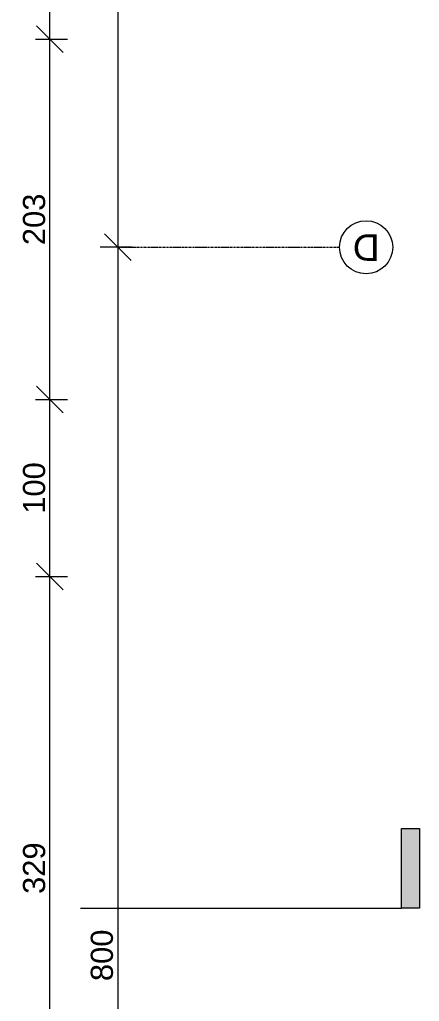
# Model space of a CAD drawing. Header units: centimetres. Extents: x -5566 to 5867, y -120 to 4683.
# Drawn here: x -1916 to -1690, y 1367 to 1922 of the extents above; entities that cross this region are included whole.
import ezdxf

# ---------------------------------------------------------------- set-up
doc = ezdxf.new("R2010")
doc.units = ezdxf.units.CM
doc.linetypes.add('Grid Line', pattern=[2.1, 1.2, -0.3, 0.3, -0.3])
for name, color, linetype, lineweight in [('A-ANNO-DIMS', 211, 'Continuous', 5), ('G-ANNO-SYMB', 111, 'Continuous', 5), ('S-GRID', 1, 'Continuous', 5), ('S-GRID-IDEN', 1, 'Continuous', 5)]:
    doc.layers.add(name, color=color, linetype=linetype, lineweight=lineweight)
doc.styles.add('Arial', font='arial.ttf', dxfattribs={"height": 12.5})
doc.styles.add('Arial_1', font='arial.ttf', dxfattribs={"height": 15})
doc.dimstyles.new('100_200_2_5mm_Arial_cm', dxfattribs={"dimscale": 30.48, "dimtxt": 12.753242, "dimasz": 0.492126, "dimexe": 0.328084, "dimexo": 0.0625, "dimgap": 0.082021, "dimtad": 1, "dimdec": 0, "dimzin": 0, "dimdsep": 46, "dimtxsty": 'Arial', "dimblk1": 'OBLIQUE', "dimblk2": 'OBLIQUE', "dimsah": 1, "dimcen": 0.09, "dimdle": 0.328084, "dimazin": 0, "dimtfac": 1, "dimtdec": 4, "dimtix": 1, "dimtmove": 0, "dimatfit": 3, "dimfxl": 0.328084, "dimfxlon": 1, "dimtvp": 1, "dimtolj": 1, "dimtzin": 0, "dimlwd": 15, "dimlwe": 15, "dimarcsym": 2})

# ---------------------------------------------------------------- blocks, each defined once
blk = doc.blocks.new('Grid - AR_Grid Head - Circle_3mm-767080-Level _9_00')
at = {"layer": 'S-GRID-IDEN'}
blk.add_circle((0, 0), 0.3, dxfattribs=at)
blk = doc.blocks.new('Section - M_Section Tail - Filled-49248-Level _9_00')
at = {"layer": 'G-ANNO-SYMB'}
blk.add_hatch(color=256, dxfattribs=at).paths.add_polyline_path([(0, 0.9), (0, 0), (-0.2, 0), (-0.2, 0.9)], flags=0)
at = {"layer": 'G-ANNO-SYMB', "lineweight": 13}
for p, q in [((0, 0.9), (-0.2, 0.9)), ((-0.2, 0.9), (-0.2, 0)), ((0, 0), (0, 0.9)), ((-0.2, 0), (0, 0))]:
    blk.add_line(p, q, dxfattribs=at)
blk = doc.blocks.new('_Oblique')
at = {"color": 0, "linetype": 'ByBlock', "lineweight": -2}
blk.add_line((-0.5, -0.5), (0.5, 0.5), dxfattribs=at)
blk = doc.blocks.new('DIMBLOCK61-Level _9_00')
at = {"layer": 'A-ANNO-DIMS', "color": 0, "lineweight": 15, "transparency": 16777216}
for p, q in [((-1860.21, 2602.99), (-1860.21, 1782.99)), ((-1852.11, 2592.99), (-1870.21, 2592.99)), ((-1852.11, 1792.99), (-1870.21, 1792.99))]:
    blk.add_line(p, q, dxfattribs=at)
at = {"layer": 'Defpoints', "color": 0, "transparency": 16777216}
for p in [(-1850.21, 2592.99), (-1860.21, 1792.99), (-1850.21, 1792.99)]:
    blk.add_point(p, dxfattribs=at)
at = {"layer": 'A-ANNO-DIMS', "color": 0, "lineweight": 15, "transparency": 16777216, "xscale": 15, "yscale": 15, "zscale": 15}
for p, rotation in [((-1860.21, 2592.99), 90), ((-1860.21, 1792.99), 270)]:
    blk.add_blockref('_Oblique', p, dxfattribs=dict(at, rotation=rotation))
at = {"layer": 'A-ANNO-DIMS', "color": 0, "lineweight": 15, "transparency": 16777216, "insert": (-1869.09, 2192.99), "char_height": 12.5, "width": 34.6103, "attachment_point": 5, "rotation": 90, "style": 'Arial'}
blk.add_mtext('\\A1;800', dxfattribs=at)
blk = doc.blocks.new('DIMBLOCK62-Level _9_00')
at = {"layer": 'A-ANNO-DIMS', "color": 0, "lineweight": 15, "transparency": 16777216}
for p, q in [((-1860.21, 1802.99), (-1860.21, 982.99)), ((-1852.11, 1792.99), (-1870.21, 1792.99)), ((-1852.11, 992.99), (-1870.21, 992.99))]:
    blk.add_line(p, q, dxfattribs=at)
at = {"layer": 'Defpoints', "color": 0, "transparency": 16777216}
for p in [(-1850.21, 1792.99), (-1860.21, 992.99), (-1850.21, 992.99)]:
    blk.add_point(p, dxfattribs=at)
at = {"layer": 'A-ANNO-DIMS', "color": 0, "lineweight": 15, "transparency": 16777216, "xscale": 15, "yscale": 15, "zscale": 15}
for p, rotation in [((-1860.21, 1792.99), 90), ((-1860.21, 992.99), 270)]:
    blk.add_blockref('_Oblique', p, dxfattribs=dict(at, rotation=rotation))
at = {"layer": 'A-ANNO-DIMS', "color": 0, "lineweight": 15, "transparency": 16777216, "insert": (-1869.09, 1392.99), "char_height": 12.5, "width": 34.6103, "attachment_point": 5, "rotation": 90, "style": 'Arial'}
blk.add_mtext('\\A1;800', dxfattribs=at)
blk = doc.blocks.new('DIMBLOCK233-Level _9_00')
at = {"layer": 'A-ANNO-DIMS', "color": 0, "lineweight": 15, "transparency": 16777216}
for p, q in [((-1898.49, 1267.49), (-1898.49, 1616.99)), ((-1906.58, 1606.99), (-1888.49, 1606.99)), ((-1906.58, 1277.49), (-1888.49, 1277.49))]:
    blk.add_line(p, q, dxfattribs=at)
at = {"layer": 'Defpoints', "color": 0, "transparency": 16777216}
for p in [(-1908.49, 1606.99), (-1898.49, 1606.99), (-1908.49, 1277.49)]:
    blk.add_point(p, dxfattribs=at)
at = {"layer": 'A-ANNO-DIMS', "color": 0, "lineweight": 15, "transparency": 16777216, "xscale": 15, "yscale": 15, "zscale": 15}
for p, rotation in [((-1898.49, 1606.99), 90), ((-1898.49, 1277.49), 270)]:
    blk.add_blockref('_Oblique', p, dxfattribs=dict(at, rotation=rotation))
at = {"layer": 'A-ANNO-DIMS', "color": 0, "lineweight": 15, "transparency": 16777216, "insert": (-1907.37, 1442.24), "char_height": 12.5, "width": 34.6103, "attachment_point": 5, "rotation": 90, "style": 'Arial'}
blk.add_mtext('\\A1;329', dxfattribs=at)
blk = doc.blocks.new('DIMBLOCK234-Level _9_00')
at = {"layer": 'A-ANNO-DIMS', "color": 0, "lineweight": 15, "transparency": 16777216}
for p, q in [((-1898.49, 1596.99), (-1898.49, 1716.99)), ((-1906.58, 1706.99), (-1888.49, 1706.99)), ((-1906.58, 1606.99), (-1888.49, 1606.99))]:
    blk.add_line(p, q, dxfattribs=at)
at = {"layer": 'Defpoints', "color": 0, "transparency": 16777216}
for p in [(-1908.49, 1706.99), (-1898.49, 1706.99), (-1908.49, 1606.99)]:
    blk.add_point(p, dxfattribs=at)
at = {"layer": 'A-ANNO-DIMS', "color": 0, "lineweight": 15, "transparency": 16777216, "xscale": 15, "yscale": 15, "zscale": 15}
for p, rotation in [((-1898.49, 1706.99), 90), ((-1898.49, 1606.99), 270)]:
    blk.add_blockref('_Oblique', p, dxfattribs=dict(at, rotation=rotation))
at = {"layer": 'A-ANNO-DIMS', "color": 0, "lineweight": 15, "transparency": 16777216, "insert": (-1907.37, 1656.99), "char_height": 12.5, "width": 34.6103, "attachment_point": 5, "rotation": 90, "style": 'Arial'}
blk.add_mtext('\\A1;100', dxfattribs=at)
blk = doc.blocks.new('DIMBLOCK235-Level _9_00')
at = {"layer": 'A-ANNO-DIMS', "color": 0, "lineweight": 15, "transparency": 16777216}
for p, q in [((-1898.49, 1696.99), (-1898.49, 1920.49)), ((-1906.58, 1910.49), (-1888.49, 1910.49)), ((-1906.58, 1706.99), (-1888.49, 1706.99))]:
    blk.add_line(p, q, dxfattribs=at)
at = {"layer": 'Defpoints', "color": 0, "transparency": 16777216}
for p in [(-1908.49, 1910.49), (-1898.49, 1910.49), (-1908.49, 1706.99)]:
    blk.add_point(p, dxfattribs=at)
at = {"layer": 'A-ANNO-DIMS', "color": 0, "lineweight": 15, "transparency": 16777216, "xscale": 15, "yscale": 15, "zscale": 15}
for p, rotation in [((-1898.49, 1910.49), 90), ((-1898.49, 1706.99), 270)]:
    blk.add_blockref('_Oblique', p, dxfattribs=dict(at, rotation=rotation))
at = {"layer": 'A-ANNO-DIMS', "color": 0, "lineweight": 15, "transparency": 16777216, "insert": (-1907.37, 1808.74), "char_height": 12.5, "width": 34.6103, "attachment_point": 5, "rotation": 90, "style": 'Arial'}
blk.add_mtext('\\A1;203', dxfattribs=at)
blk = doc.blocks.new('DIMBLOCK236-Level _9_00')
at = {"layer": 'A-ANNO-DIMS', "color": 0, "lineweight": 15, "transparency": 16777216}
for p, q in [((-1898.49, 1900.49), (-1898.49, 2020.49)), ((-1906.58, 2010.49), (-1888.49, 2010.49)), ((-1906.58, 1910.49), (-1888.49, 1910.49))]:
    blk.add_line(p, q, dxfattribs=at)
at = {"layer": 'Defpoints', "color": 0, "transparency": 16777216}
for p in [(-1908.49, 2010.49), (-1898.49, 2010.49), (-1908.49, 1910.49)]:
    blk.add_point(p, dxfattribs=at)
at = {"layer": 'A-ANNO-DIMS', "color": 0, "lineweight": 15, "transparency": 16777216, "xscale": 15, "yscale": 15, "zscale": 15}
for p, rotation in [((-1898.49, 2010.49), 90), ((-1898.49, 1910.49), 270)]:
    blk.add_blockref('_Oblique', p, dxfattribs=dict(at, rotation=rotation))
at = {"layer": 'A-ANNO-DIMS', "color": 0, "lineweight": 15, "transparency": 16777216, "insert": (-1907.37, 1960.49), "char_height": 12.5, "width": 34.6103, "attachment_point": 5, "rotation": 90, "style": 'Arial'}
blk.add_mtext('\\A1;100', dxfattribs=at)

msp = doc.modelspace()

# ---------------------------------------------------------------- linework, layer by layer
at = {"layer": 'G-ANNO-SYMB'}
msp.add_line((-1881.26, 1419.65), (-1699.94, 1419.65), dxfattribs=at)
at = {"layer": 'S-GRID', "linetype": 'Grid Line'}
msp.add_line((-1860, 1792.99), (-1735, 1792.99), dxfattribs=at)

# ---------------------------------------------------------------- block references
at = {"layer": 'G-ANNO-SYMB', "lineweight": 13, "extrusion": (0, 0, -1), "xscale": 49.99999999999998, "yscale": 49.99999999999998, "zscale": 49.99999999999998}
msp.add_blockref('Section - M_Section Tail - Filled-49248-Level _9_00', (1699.94, 1419.65), dxfattribs=at)
at = {"layer": 'S-GRID-IDEN', "xscale": 49.99999999999998, "yscale": 49.99999999999998, "zscale": 49.99999999999998, "rotation": 270}
msp.add_blockref('Grid - AR_Grid Head - Circle_3mm-767080-Level _9_00', (-1720, 1792.99), dxfattribs=at)

# ---------------------------------------------------------------- texts
at = {"layer": 'S-GRID-IDEN', "insert": (-1712.35, 1785.28), "char_height": 15, "width": 18.4388, "attachment_point": 1, "rotation": 180, "style": 'Arial_1'}
msp.add_mtext('D', dxfattribs=at)

# ---------------------------------------------------------------- dimensions: what is measured, and where the dimension line sits
at = {"layer": 'A-ANNO-DIMS', "lineweight": 15}
for base, p1, p2, override, picture, middle in [((-1860.21, 1792.99), (-1850.21, 2592.99), (-1850.21, 1792.99), {"dimpost": '<>', "dimfxl": 800}, 'DIMBLOCK61-Level _9_00', (-1869.09, 2192.99)), ((-1898.49, 2010.49), (-1908.49, 1910.49), (-1908.49, 2010.49), {"dimpost": '<>', "dimfxl": 100}, 'DIMBLOCK236-Level _9_00', (-1907.37, 1960.49)), ((-1898.48665138, 1910.49172688), (-1908.48665138, 1706.99172688), (-1908.48665138, 1910.49172688), {"dimpost": '<>', "dimfxl": 203.5}, 'DIMBLOCK235-Level _9_00', (-1907.37307703, 1808.74172688)), ((-1860.21, 992.99), (-1850.21, 1792.99), (-1850.21, 992.99), {"dimpost": '<>', "dimfxl": 800}, 'DIMBLOCK62-Level _9_00', (-1869.09, 1392.99)), ((-1898.49, 1706.99), (-1908.49, 1606.99), (-1908.49, 1706.99), {"dimpost": '<>', "dimfxl": 100}, 'DIMBLOCK234-Level _9_00', (-1907.37, 1656.99)), ((-1898.48665138, 1606.99172688), (-1908.48665138, 1277.49172688), (-1908.48665138, 1606.99172688), {"dimpost": '<>', "dimfxl": 329.5}, 'DIMBLOCK233-Level _9_00', (-1907.37307703, 1442.24172688))]:
    dim = msp.add_linear_dim(base=base, p1=p1, p2=p2, angle=270, dimstyle='100_200_2_5mm_Arial_cm', override=override, dxfattribs=at)
    dim.commit()
    dim.dimension.update_dxf_attribs({"geometry": picture, "text_midpoint": middle})

doc.saveas('drawing.dxf')
